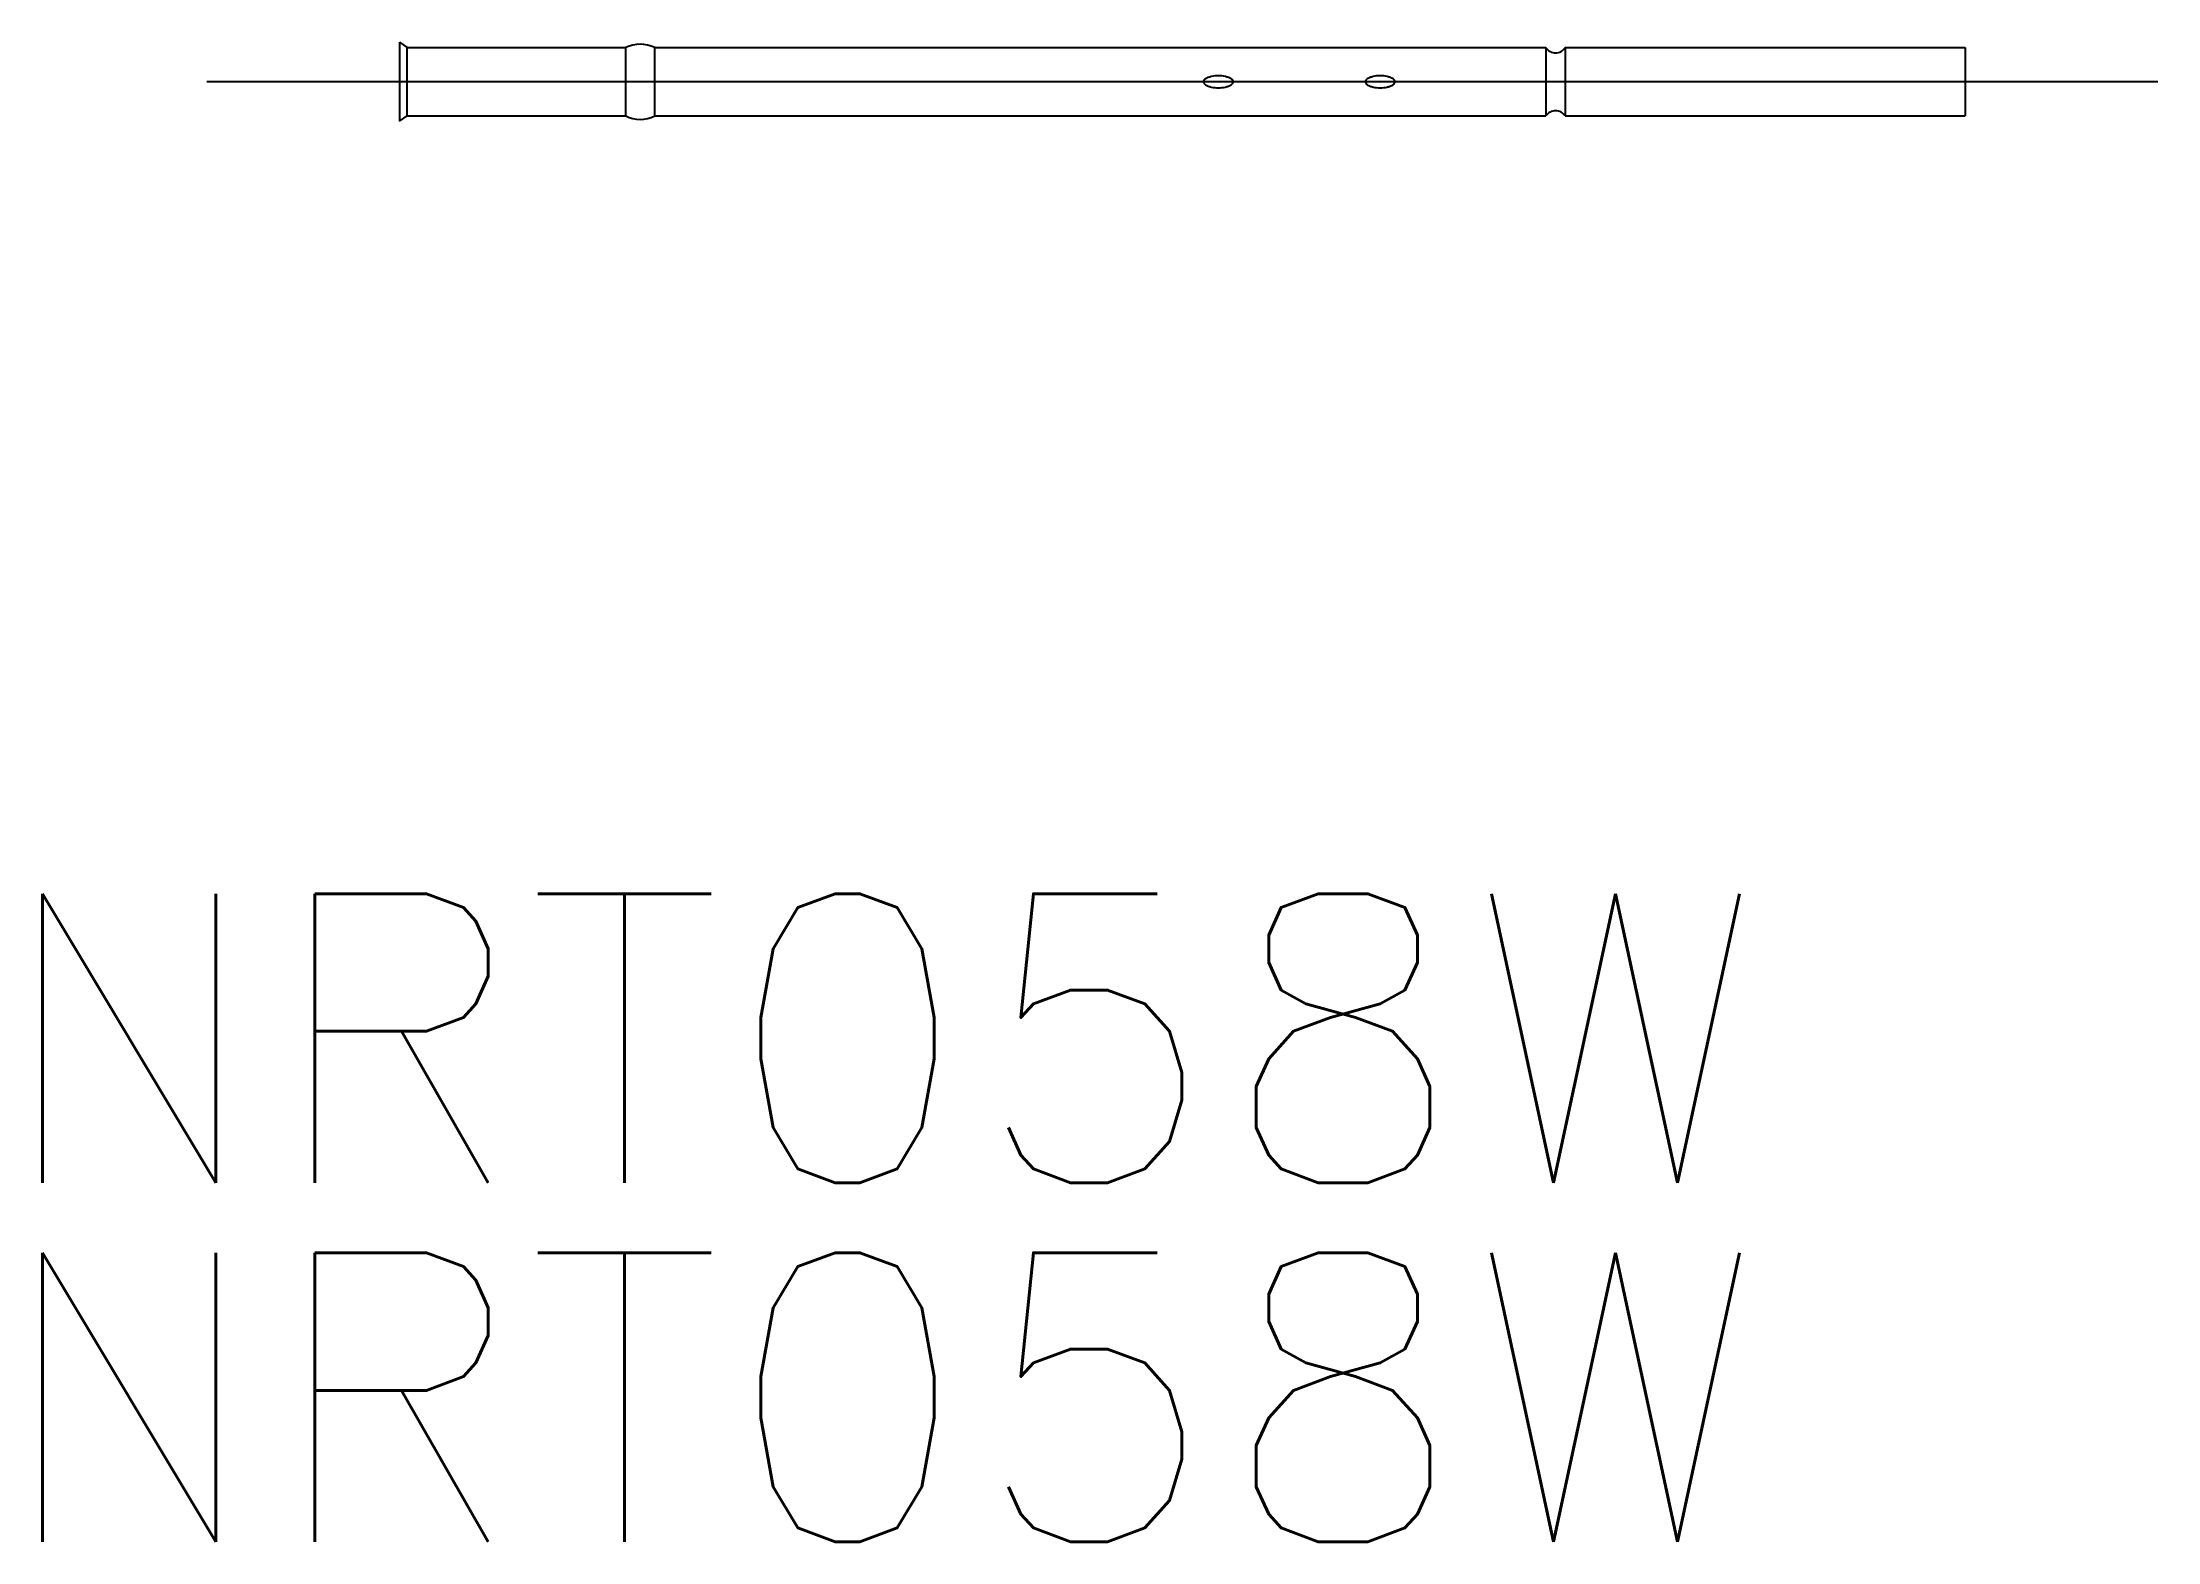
# Model space of a CAD drawing. Extents: x -3.7 to 18.3, y -15.2 to 0.4.
import ezdxf

# ---------------------------------------------------------------- set-up
doc = ezdxf.new("R2010")
doc.units = 0
doc.linetypes.add('CENTER', pattern=[50.8, 31.75, -6.35, 6.35, -6.35])
doc.layers.get('0').update_dxf_attribs({"linetype": 'CONTINUOUS'})
doc.layers.add('CENTER', color=1, linetype='CENTER')
doc.styles.get("Standard").update_dxf_attribs({"font": 'txt.shx', "height": 3, "bigfont": 'bigfont.shx'})

# ---------------------------------------------------------------- blocks, each defined once
blk = doc.blocks.new('*U2')
at = {"color": 7, "linetype": 'CONTINUOUS'}
blk.add_text('NRT058W', height=3, dxfattribs=at).set_placement((-4.22, -11.43))
blk = doc.blocks.new('*U3')
at = {"color": 7, "linetype": 'CONTINUOUS'}
blk.add_text('NRT058W', height=3, dxfattribs=at).set_placement((-4.22, -15.158))

msp = doc.modelspace()

# ---------------------------------------------------------------- linework, layer by layer
at = {"color": 7, "linetype": 'CONTINUOUS'}
for p, q in [((0, 0.41), (0, -0.41)), ((0, 0.41), (0.082, 0.355)), ((0.082, 0.355), (2.35, 0.355)), ((0.082, -0.355), (0.082, 0.355)), ((2.35, -0.355), (2.35, 0.355)), ((2.65, -0.355), (2.65, 0.355)), ((2.65, 0.355), (11.9, 0.355)), ((11.9, 0.355), (11.9, -0.355)), ((12.1, 0.355), (12.1, -0.355)), ((12.1, 0.355), (16.25, 0.355)), ((16.25, 0.355), (16.25, -0.355)), ((0, -0.41), (0.082, -0.355)), ((0.082, -0.355), (2.35, -0.355)), ((2.65, -0.355), (11.9, -0.355)), ((12.1, -0.355), (16.25, -0.355))]:
    msp.add_line(p, q, dxfattribs=at)
for centre, radius, start, end in [((2.5, 0.051), 0.339, 63.732, 116.268), ((12, 0.418), 0.118, 212.3784, 327.6216), ((8.364, 0), 0.0189, 152.5083, 207.4917), ((8.401, -0.02), 0.0615, 124.8976, 151.8253), ((8.438, -0.074), 0.127, 109.2847, 124.4804), ((8.484, -0.203), 0.263, 102.6177, 109.6029), ((8.5, -0.308), 0.37, 78.5988, 101.4012), ((8.516, -0.203), 0.263, 70.3971, 77.3823), ((8.562, -0.074), 0.127, 55.5196, 70.7153), ((8.599, -0.02), 0.0615, 28.1747, 55.1024), ((8.636, 0), 0.0189, 332.5083, 27.4917), ((10.044, 0), 0.0189, 152.5083, 207.4917), ((10.081, -0.02), 0.0615, 124.8976, 151.8253), ((10.118, -0.074), 0.127, 109.2847, 124.4804), ((10.164, -0.203), 0.263, 102.6177, 109.6029), ((10.18, -0.308), 0.37, 78.5988, 101.4012), ((10.196, -0.203), 0.263, 70.3971, 77.3823), ((10.242, -0.074), 0.127, 55.5196, 70.7153), ((10.279, -0.02), 0.0615, 28.1747, 55.1024), ((10.316, 0), 0.0189, 332.5083, 27.4917), ((8.401, 0.02), 0.0615, 208.1747, 235.1024), ((8.438, 0.074), 0.127, 235.5196, 250.7153), ((8.484, 0.203), 0.263, 250.3971, 257.3823), ((8.5, 0.308), 0.37, 258.5988, 281.4012), ((8.516, 0.203), 0.263, 282.6177, 289.6029), ((8.562, 0.074), 0.127, 289.2847, 304.4804), ((8.599, 0.02), 0.0615, 304.8976, 331.8253), ((10.081, 0.02), 0.0615, 208.1747, 235.1024), ((10.118, 0.074), 0.127, 235.5196, 250.7153), ((10.164, 0.203), 0.263, 250.3971, 257.3823), ((10.18, 0.308), 0.37, 258.5988, 281.4012), ((10.196, 0.203), 0.263, 282.6177, 289.6029), ((10.242, 0.074), 0.127, 289.2847, 304.4804), ((10.279, 0.02), 0.0615, 304.8976, 331.8253), ((2.5, -0.051), 0.339, 243.732, 296.268), ((12, -0.418), 0.118, 32.3784, 147.6216)]:
    msp.add_arc(centre, radius, start, end, dxfattribs=at)
at = {"layer": 'CENTER', "color": 1, "linetype": 'CENTER'}
msp.add_line((18.25, 0), (-2, 0), dxfattribs=at)

# ---------------------------------------------------------------- block references
at = {"color": 7, "linetype": 'CONTINUOUS'}
for name in ['*U2', '*U3']:
    msp.add_blockref(name, (0, 0), dxfattribs=at)

doc.saveas('drawing.dxf')
